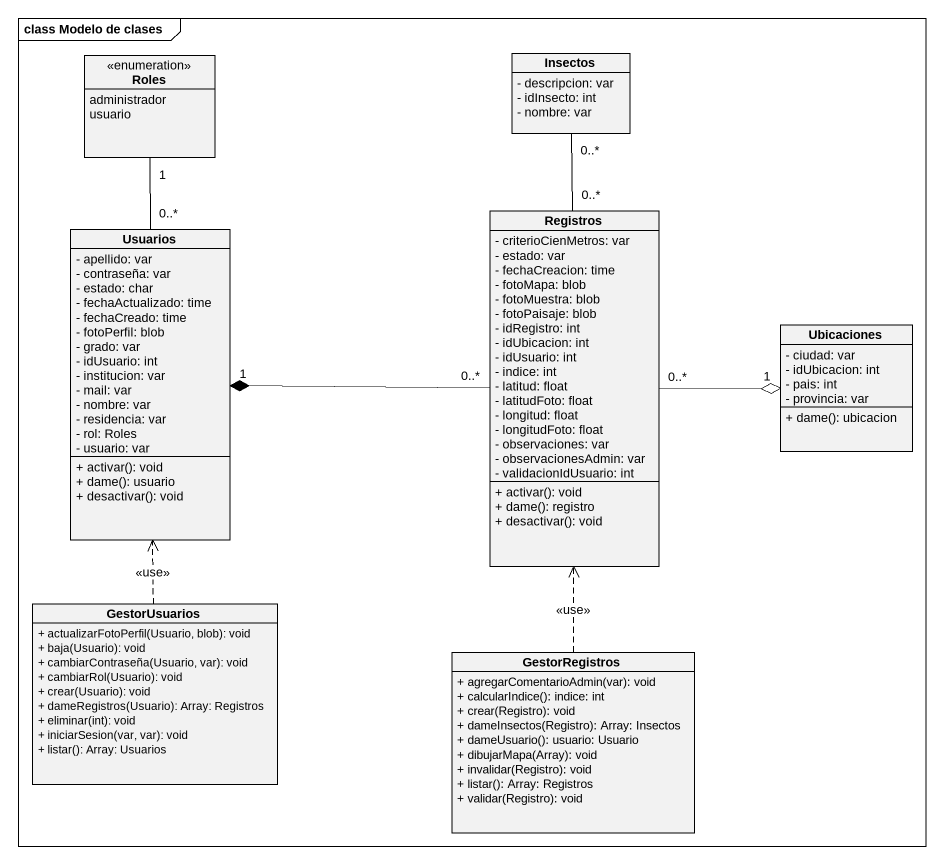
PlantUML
@startuml
mainframe class Modelo de clases
hide circle
hide empty members
skinparam classAttributeIconSize 0
enum Roles {
  administrador
  usuario
}
class Insectos {
  - descripcion: var
  - idInsecto: int
  - nombre: var
}
class Usuarios {
  - apellido: var
  - contraseña: var
  - estado: char
  - fechaActualizado: time
  - fechaCreado: time
  - fotoPerfil: blob
  - grado: var
  - idUsuario: int
  - institucion: var
  - mail: var
  - nombre: var
  - residencia: var
  - rol: Roles
  - usuario: var
  + activar(): void
  + dame(): usuario
  + desactivar(): void
}
class Registros {
  - criterioCienMetros: var
  - estado: var
  - fechaCreacion: time
  - fotoMapa: blob
  - fotoMuestra: blob
  - fotoPaisaje: blob
  - idRegistro: int
  - idUbicacion: int
  - idUsuario: int
  - indice: int
  - latitud: float
  - latitudFoto: float
  - longitud: float
  - longitudFoto: float
  - observaciones: var
  - observacionesAdmin: var
  - validacionIdUsuario: int
  + activar(): void
  + dame(): registro
  + desactivar(): void
}
class Ubicaciones {
  - ciudad: var
  - idUbicacion: int
  - pais: int
  - provincia: var
  + dame(): ubicacion
}
class GestorUsuarios {
  + actualizarFotoPerfil(Usuario, blob): void
  + baja(Usuario): void
  + cambiarContraseña(Usuario, var): void
  + cambiarRol(Usuario): void
  + crear(Usuario): void
  + dameRegistros(Usuario): Array: Registros
  + eliminar(int): void
  + iniciarSesion(var, var): void
  + listar(): Array: Usuarios
}
class GestorRegistros {
  + agregarComentarioAdmin(var): void
  + calcularIndice(): indice: int
  + crear(Registro): void
  + dameInsectos(Registro): Array: Insectos
  + dameUsuario(): usuario: Usuario
  + dibujarMapa(Array): void
  + invalidar(Registro): void
  + listar(): Array: Registros
  + validar(Registro): void
}
Roles "1" -- "0..*" Usuarios
Insectos "0..*" -- "0..*" Registros
Registros "0..*" -left-* "1" Usuarios
Registros "0..*" -right-o "1" Ubicaciones
GestorUsuarios .up.> Usuarios : <<use>>
GestorRegistros .up.> Registros : <<use>>
@enduml
